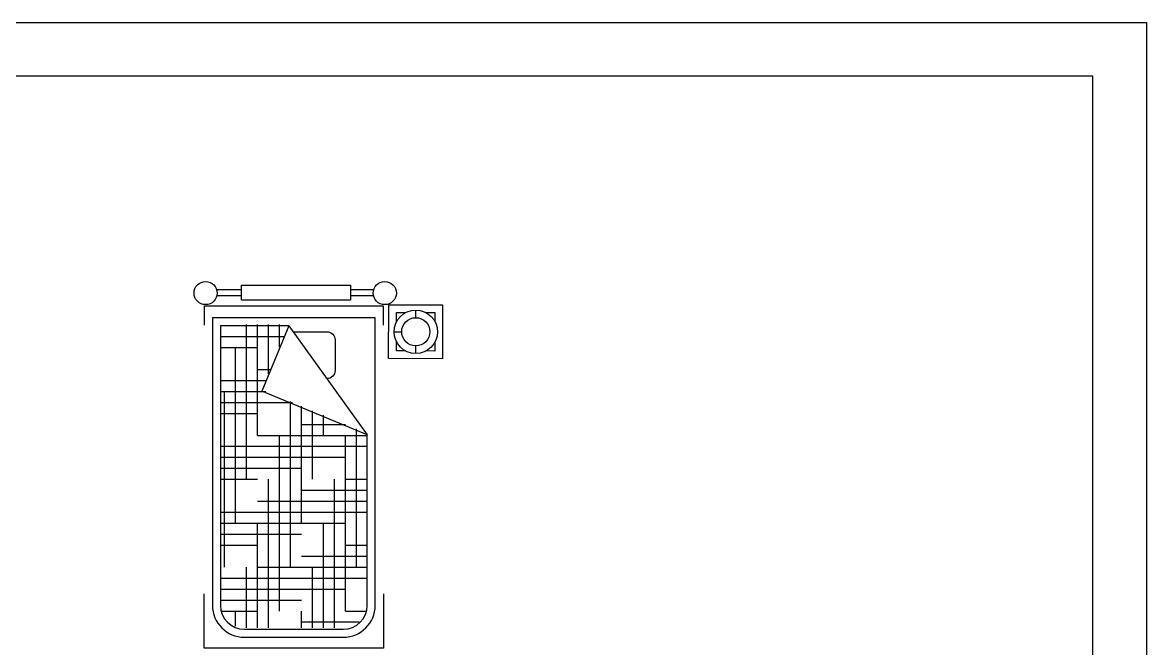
# Model space of a CAD drawing. Header units: inches. Extents: x 9.7 to 52.2, y 13.1 to 37.9.
# Drawn here: x 23.7 to 30.74, y 33.98 to 37.9 of the extents above; entities that cross this region are included whole.
import ezdxf

# ---------------------------------------------------------------- set-up
doc = ezdxf.new("R2010")
doc.units = ezdxf.units.IN
doc.header["$MEASUREMENT"] = 0
for name, color, linetype in [('02', 2, 'Continuous'), ('1', 1, 'Continuous'), ('kadrbm', 4, 'Continuous')]:
    doc.layers.add(name, color=color, linetype=linetype)

# ---------------------------------------------------------------- blocks, each defined once
blk = doc.blocks.new('kadrbm')
at = {"layer": 'kadrbm', "color": 4}
blk.add_lwpolyline([(0, 0), (0, 24.7972), (21, 24.7972), (21, 0), (0, 0)], close=True, dxfattribs=at)
blk.add_lwpolyline([(20.6631, 0.3257), (20.6631, 24.4603), (0.3369, 24.4603), (0.3369, 0.3257), (20.6631, 0.3257)], dxfattribs=at)

msp = doc.modelspace()

# ---------------------------------------------------------------- linework, layer by layer
at = {"layer": '02'}
for p, q in [((25.0752, 36.2225), (24.9204, 36.2225)), ((25.9014, 36.2225), (25.7568, 36.2225)), ((25.0752, 36.1866), (24.9211, 36.1866)), ((25.9007, 36.1866), (25.7568, 36.1866)), ((24.842, 36.1209), (24.842, 36.0019)), ((25.9629, 36.1209), (24.842, 36.1209)), ((25.9629, 36.0019), (25.9629, 36.1209)), ((26.1657, 36.0491), (26.1658, 36.0971)), ((24.8932, 36.0478), (24.8932, 34.2478)), ((25.9119, 36.0478), (24.8932, 36.0478)), ((25.9119, 34.2478), (25.9119, 36.0478)), ((24.9432, 35.9978), (24.9432, 34.2478)), ((25.3718, 35.9978), (24.9432, 35.9978)), ((25.3718, 35.9978), (25.2028, 35.5889)), ((25.3718, 35.9978), (25.8619, 35.3165)), ((26.0294, 35.9613), (26.0774, 35.9611)), ((26.1654, 35.8247), (26.1654, 35.8727)), ((25.8619, 35.3165), (25.2028, 35.5889)), ((25.8619, 34.2478), (25.8619, 35.3165)), ((24.842, 33.9799), (24.842, 34.3197)), ((25.9629, 34.3197), (25.9629, 33.9799)), ((25.0932, 34.0978), (25.7119, 34.0978)), ((25.0932, 34.0478), (25.7119, 34.0478)), ((25.9629, 33.9799), (24.842, 33.9799))]:
    msp.add_line(p, q, dxfattribs=at)
for points in [[(25.7568, 36.1583), (25.0752, 36.1583), (25.0752, 36.2534), (25.7568, 36.2534)], [(25.9959, 36.13), (26.3333, 36.1299), (26.3332, 35.7924), (25.9958, 35.7925)]]:
    msp.add_lwpolyline(points, close=True, dxfattribs=at)
for points in [[(26.0438, 36.082), (26.1031, 36.082)], [(26.0438, 36.0219), (26.0438, 36.082)], [(26.2281, 36.0819), (26.2853, 36.0819), (26.2853, 36.0259)], [(26.102, 35.8405), (26.0438, 35.8405), (26.0438, 35.9)], [(26.2853, 35.8959), (26.2853, 35.8404), (26.2291, 35.8405)]]:
    msp.add_lwpolyline(points, dxfattribs=at)
msp.add_lwpolyline([(25.3986, 35.9605), (25.6101, 35.9605, -0.414234), (25.6601, 35.9104), (25.6601, 35.7173, -0.414193), (25.6101, 35.6673), (25.6096, 35.6673, -435.081746)], format="xyb", dxfattribs=at)
for centre, radius in [((24.8505, 36.2032), 0.0726), ((25.9714, 36.2032), 0.0726), ((26.1656, 35.9609), 0.1362), ((26.1656, 35.9609), 0.0882)]:
    msp.add_circle(centre, radius, dxfattribs=at)
for centre, radius, start, end in [((25.0932, 34.2478), 0.2, 180, 270), ((25.0932, 34.2478), 0.15, 180, 270), ((25.7119, 34.2478), 0.15, 270, 0), ((25.7119, 34.2478), 0.2, 270, 0)]:
    msp.add_arc(centre, radius, start, end, dxfattribs=at)
at = {"layer": '1'}
for p, q in [((25.107, 35.0372), (25.107, 36.0063)), ((25.1757, 35.3122), (25.1757, 36.0063)), ((25.2445, 35.6983), (25.2445, 36.0063)), ((25.3132, 35.8647), (25.3132, 36.0063)), ((24.9432, 35.931), (25.3406, 35.931)), ((24.9432, 35.8622), (25.1757, 35.8622)), ((25.0382, 34.7622), (25.0382, 35.8622)), ((25.1757, 35.7247), (25.2554, 35.7247)), ((24.9432, 35.656), (25.227, 35.656)), ((24.9432, 35.5872), (25.2272, 35.5872)), ((24.9695, 34.4872), (24.9695, 35.5872)), ((24.9432, 35.5185), (25.3935, 35.5185)), ((25.382, 34.4872), (25.382, 35.5233)), ((24.9432, 35.4497), (25.1757, 35.4497)), ((25.4507, 34.7622), (25.4507, 35.4948)), ((25.5195, 35.0372), (25.5195, 35.4664)), ((25.4507, 35.381), (25.7262, 35.381)), ((25.5882, 35.3122), (25.5882, 35.438)), ((25.1757, 35.3122), (25.8619, 35.3122)), ((25.3132, 34.2122), (25.3132, 35.3122)), ((25.7257, 34.2122), (25.7257, 35.3122)), ((25.7945, 34.4872), (25.7945, 35.3528)), ((24.9432, 35.2435), (25.8619, 35.2435)), ((24.9432, 35.1747), (25.7257, 35.1747)), ((24.9432, 35.106), (25.4507, 35.106)), ((24.9432, 35.0372), (25.1757, 35.0372)), ((25.2445, 34.1063), (25.2445, 35.0372)), ((25.657, 34.1063), (25.657, 35.0372)), ((25.7257, 35.0372), (25.8619, 35.0372)), ((25.4507, 34.9685), (25.8619, 34.9685)), ((25.1757, 34.8997), (25.8619, 34.8997)), ((24.9432, 34.831), (25.8619, 34.831)), ((24.9432, 34.7622), (25.7257, 34.7622)), ((25.1757, 34.1063), (25.1757, 34.7622)), ((25.5882, 34.1063), (25.5882, 34.7622)), ((24.9432, 34.6935), (25.4507, 34.6935)), ((24.9432, 34.6247), (25.1757, 34.6247)), ((25.7257, 34.6247), (25.8619, 34.6247)), ((25.4507, 34.556), (25.8619, 34.556)), ((25.107, 34.1063), (25.107, 34.4872)), ((25.1757, 34.4872), (25.8619, 34.4872)), ((25.5195, 34.1063), (25.5195, 34.4872)), ((24.9432, 34.4185), (25.8619, 34.4185)), ((24.9432, 34.3497), (25.7257, 34.3497)), ((24.9432, 34.281), (25.4507, 34.281)), ((24.9498, 34.2122), (25.1757, 34.2122)), ((25.0382, 34.1167), (25.0382, 34.2122)), ((25.4507, 34.1063), (25.4507, 34.2122)), ((25.7257, 34.2122), (25.8553, 34.2122)), ((25.4507, 34.1435), (25.8108, 34.1435))]:
    msp.add_line(p, q, dxfattribs=at)

# ---------------------------------------------------------------- block references
at = {"layer": 'kadrbm'}
msp.add_blockref('kadrbm', (9.7376, 13.1005), dxfattribs=at)

doc.saveas('drawing.dxf')
